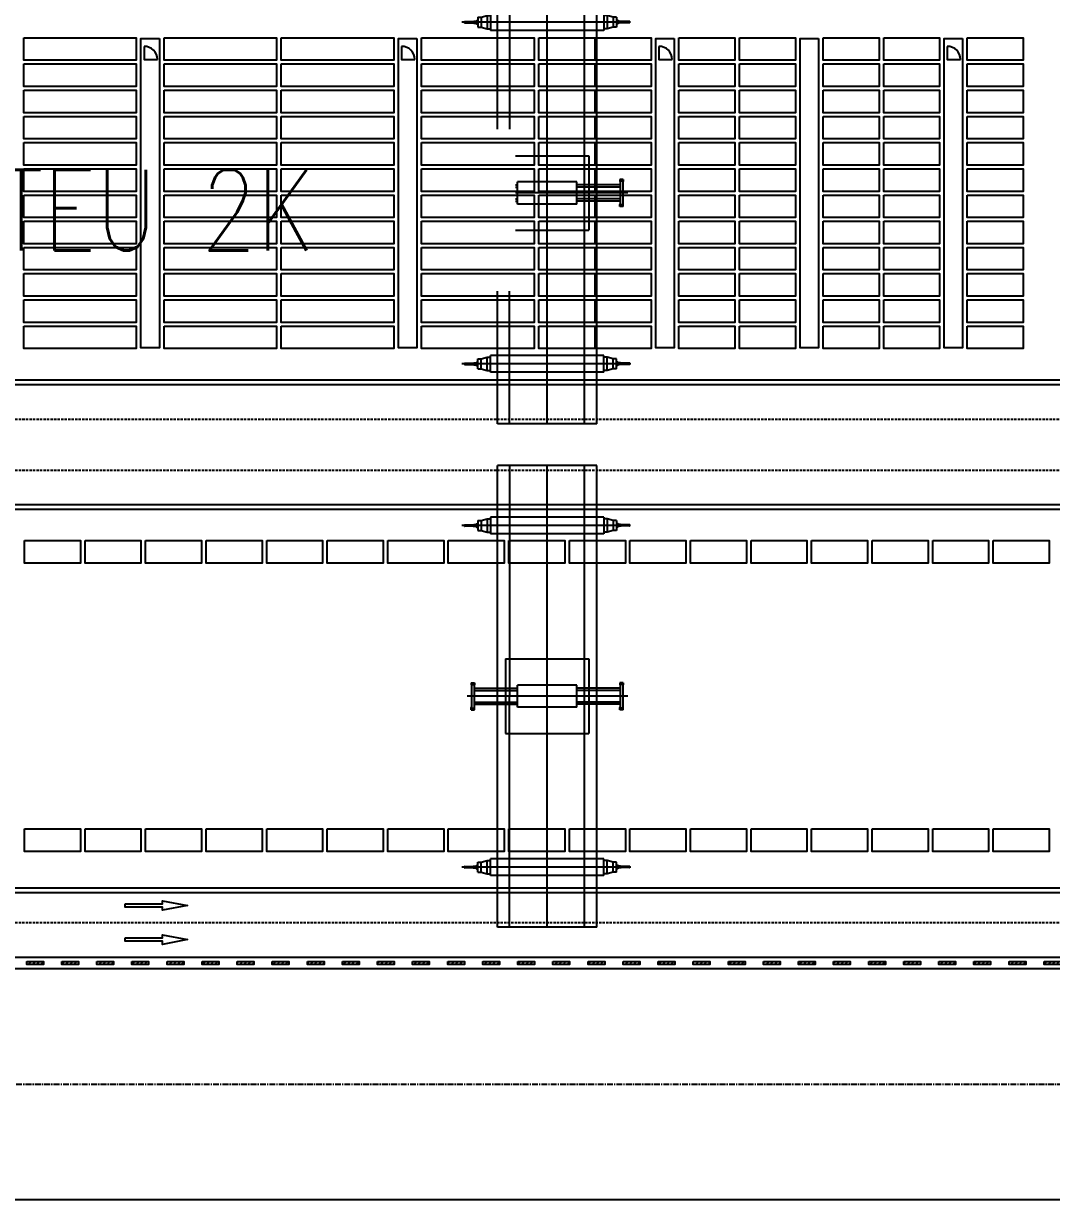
# Model space of a CAD drawing. Header units: millimetres. Extents: x -582 to 479, y -622 to 401.
# Drawn here: x -357 to -245.6, y -362.9 to -235.6 of the extents above; entities that cross this region are included whole.
import ezdxf

# ---------------------------------------------------------------- set-up
doc = ezdxf.new("R2010")
doc.units = ezdxf.units.MM
doc.linetypes.add('CENTER', pattern=[50.8, 31.75, -6.35, 6.35, -6.35])
doc.linetypes.add('DASHED', pattern=[19.05, 12.7, -6.35])
for name, color, linetype in [('0000-佛渡施工图-总平面-文字标注', 7, 'Continuous'), ('0001-佛渡-工艺-方案一-围网', 40, 'Continuous'), ('0001-佛渡-工艺-方案一-围网(内集卡一侧新增）', 40, 'Continuous'), ('0001-佛渡-工艺-方案一-设备', 40, 'Continuous'), ('0001-佛渡-平面-方案一-隔离墩', 7, 'Continuous'), ('0001-佛渡-平面-方案一道路中心线', 11, 'Continuous'), ('0001-佛渡-平面-方案一道路边界', 7, 'Continuous'), ('ECT', 1, 'Continuous'), ('SLOT', 115, 'Continuous')]:
    doc.layers.add(name, color=color, linetype=linetype)
doc.styles.add('R+HZ', font='romans1.shx', dxfattribs={"width": 0.8, "bigfont": 'hztxt.shx'})
doc.linetypes.add('FENCELINE2', pattern='A,0.25,-0.1,[132,ltypeshp.shx,S=0.1,R=0,X=-0.1,Y=0],-0.1,1', length=1.45)

# ---------------------------------------------------------------- blocks, each defined once
blk = doc.blocks.new('YC')
at = {"color": 40, "extrusion": (0.019869, 3.07925e-06, 0.999803)}
for p, q in [((2952.72, -614.5, 0.27), (2952.72, -564.5, 0.27)), ((2963.46, -564.5, 0.06), (2952.72, -564.5, 0.27)), ((2954.03, -614.5, 0.25), (2954.03, -564.5, 0.25)), ((2958.09, -614.5, 0.17), (2958.09, -564.5, 0.17)), ((2962.15, -614.5, 0.09), (2962.14, -564.5, 0.09)), ((2963.46, -614.5, 0.06), (2963.46, -564.5, 0.06)), ((2950.57, -570.46, 0.32), (2950.93, -570.46, 0.31)), ((2950.57, -570.46, 0.32), (2950.57, -571.54, 0.32)), ((2950.93, -570.46, 0.31), (2951.58, -570.28, 0.3)), ((2950.93, -570.46, 0.31), (2950.93, -571.54, 0.31)), ((2951.58, -570.28, 0.3), (2951.94, -570.28, 0.29)), ((2951.58, -570.28, 0.3), (2951.58, -571.72, 0.3)), ((2964.23, -570.1, 0.04), (2951.94, -570.11, 0.29)), ((2951.94, -570.11, 0.29), (2951.94, -571.9, 0.29)), ((2964.23, -570.1, 0.04), (2964.23, -571.9, 0.04)), ((2964.59, -570.28, 0.04), (2964.23, -570.28, 0.04)), ((2965.25, -570.46, 0.02), (2964.59, -570.28, 0.04)), ((2964.59, -570.28, 0.04), (2964.59, -571.72, 0.04)), ((2965.6, -570.46, 0.02), (2965.25, -570.46, 0.02)), ((2965.25, -570.46, 0.02), (2965.25, -571.54, 0.02)), ((2965.6, -570.46, 0.02), (2965.6, -571.54, 0.02)), ((2967.11, -571, -0.01), (2948.84, -571, 0.35)), ((2949.08, -571, 0.35), (2949.15, -571, 0.34)), ((2949.14, -571.08, 0.34), (2949.14, -570.92, 0.34)), ((2949.14, -570.92, 0.34), (2949.18, -570.92, 0.34)), ((2949.14, -570.92, 0.34), (2949.14, -570.92, 0.34)), ((2949.14, -571.08, 0.34), (2949.14, -570.92, 0.34)), ((2949.14, -571.08, 0.34), (2949.18, -571.08, 0.34)), ((2949.14, -571.08, 0.34), (2949.14, -571.08, 0.34)), ((2949.18, -571.08, 0.34), (2949.18, -570.92, 0.34)), ((2949.18, -570.94, 0.34), (2950.16, -570.94, 0.32)), ((2949.18, -571.06, 0.34), (2950.16, -571.06, 0.32)), ((2950.07, -570.92, 0.33), (2950.08, -570.92, 0.33)), ((2950.07, -571.08, 0.33), (2950.07, -570.92, 0.33)), ((2950.07, -571.08, 0.33), (2950.08, -571.08, 0.33)), ((2950.08, -570.92, 0.33), (2950.12, -570.92, 0.32)), ((2950.08, -571.08, 0.33), (2950.08, -570.92, 0.33)), ((2950.08, -571.08, 0.33), (2950.12, -571.08, 0.32)), ((2950.12, -571.08, 0.32), (2950.12, -570.92, 0.32)), ((2950.16, -571.1, 0.32), (2950.16, -570.91, 0.32)), ((2950.29, -570.9, 0.32), (2950.41, -570.88, 0.32)), ((2950.29, -571.1, 0.32), (2950.29, -570.9, 0.32)), ((2950.29, -571.1, 0.32), (2950.41, -571.12, 0.32)), ((2950.37, -570.88, 0.32), (2950.46, -570.88, 0.32)), ((2950.37, -571.13, 0.32), (2950.46, -571.13, 0.32)), ((2950.38, -571.13, 0.32), (2950.47, -571.13, 0.32)), ((2950.4, -570.85, 0.32), (2950.39, -570.85, 0.32)), ((2950.39, -570.86, 0.32), (2950.39, -570.89, 0.32)), ((2950.4, -570.86, 0.32), (2950.39, -570.86, 0.32)), ((2950.4, -570.89, 0.32), (2950.39, -570.89, 0.32)), ((2950.4, -570.9, 0.32), (2950.39, -570.9, 0.32)), ((2950.4, -571.1, 0.32), (2950.39, -571.1, 0.32)), ((2950.4, -571.11, 0.32), (2950.39, -571.11, 0.32)), ((2950.39, -571.14, 0.32), (2950.39, -571.11, 0.32)), ((2950.4, -571.14, 0.32), (2950.39, -571.14, 0.32)), ((2950.4, -571.15, 0.32), (2950.39, -571.15, 0.32)), ((2950.4, -570.85, 0.32), (2950.4, -570.9, 0.32)), ((2950.41, -570.86, 0.32), (2950.4, -570.86, 0.32)), ((2950.41, -570.9, 0.32), (2950.4, -570.9, 0.32)), ((2950.4, -571.15, 0.32), (2950.4, -571.1, 0.32)), ((2950.41, -571.11, 0.32), (2950.4, -571.11, 0.32)), ((2950.41, -571.15, 0.32), (2950.4, -571.15, 0.32)), ((2950.41, -570.84, 0.32), (2950.41, -571, 0.32)), ((2950.41, -570.84, 0.32), (2950.43, -570.84, 0.32)), ((2950.41, -570.86, 0.32), (2950.41, -570.9, 0.32)), ((2950.41, -571.16, 0.32), (2950.41, -571, 0.32)), ((2950.41, -571.15, 0.32), (2950.41, -571.11, 0.32)), ((2950.41, -571.16, 0.32), (2950.43, -571.16, 0.32)), ((2950.43, -570.82, 0.32), (2950.47, -570.82, 0.32)), ((2950.43, -571.19, 0.32), (2950.43, -570.82, 0.32)), ((2950.43, -570.84, 0.32), (2950.43, -571, 0.32)), ((2950.43, -571.16, 0.32), (2950.43, -571, 0.32)), ((2950.43, -571.19, 0.32), (2950.47, -571.19, 0.32)), ((2950.47, -571.19, 0.32), (2950.47, -570.82, 0.32)), ((2950.57, -571.54, 0.32), (2950.93, -571.54, 0.31)), ((2950.93, -571.54, 0.31), (2951.58, -571.72, 0.3)), ((2951.58, -571.72, 0.3), (2951.94, -571.72, 0.29)), ((2964.59, -571.72, 0.04), (2964.23, -571.72, 0.04)), ((2965.25, -571.54, 0.02), (2964.59, -571.72, 0.04)), ((2965.6, -571.54, 0.02), (2965.25, -571.54, 0.02)), ((2965.74, -570.82, 0.01), (2965.71, -570.82, 0.01)), ((2965.71, -571.19, 0.01), (2965.71, -570.82, 0.01)), ((2965.79, -571.13, 0.01), (2965.71, -571.13, 0.01)), ((2965.74, -571.19, 0.01), (2965.71, -571.19, 0.01)), ((2965.8, -570.87, 0.01), (2965.72, -570.87, 0.01)), ((2965.8, -571.13, 0.01), (2965.72, -571.13, 0.01)), ((2965.74, -571.19, 0.01), (2965.74, -570.82, 0.01)), ((2965.74, -570.84, 0.01), (2965.74, -571, 0.01)), ((2965.77, -570.84, 0.01), (2965.74, -570.84, 0.01)), ((2965.74, -571.16, 0.01), (2965.74, -571, 0.01)), ((2965.77, -571.16, 0.01), (2965.74, -571.16, 0.01)), ((2965.77, -570.84, 0.01), (2965.77, -571, 0.01)), ((2965.77, -570.85, 0.01), (2965.77, -570.85, 0.01)), ((2965.77, -570.85, 0.01), (2965.77, -570.9, 0.01)), ((2965.77, -570.85, 0.01), (2965.79, -570.85, 0.01)), ((2965.77, -570.85, 0.01), (2965.77, -570.89, 0.01)), ((2965.77, -570.86, 0.01), (2965.79, -570.86, 0.01)), ((2965.88, -570.9, 0.01), (2965.77, -570.88, 0.01)), ((2965.77, -570.89, 0.01), (2965.77, -570.89, 0.01)), ((2965.77, -570.89, 0.01), (2965.79, -570.89, 0.01)), ((2965.77, -570.9, 0.01), (2965.79, -570.9, 0.01)), ((2965.77, -571.16, 0.01), (2965.77, -571, 0.01)), ((2965.77, -571.1, 0.01), (2965.79, -571.1, 0.01)), ((2965.77, -571.15, 0.01), (2965.77, -571.1, 0.01)), ((2965.88, -571.1, 0.01), (2965.77, -571.12, 0.01)), ((2965.77, -571.15, 0.01), (2965.77, -571.11, 0.01)), ((2965.77, -571.11, 0.01), (2965.79, -571.11, 0.01)), ((2965.77, -571.11, 0.01), (2965.77, -571.11, 0.01)), ((2965.77, -571.14, 0.01), (2965.79, -571.14, 0.01)), ((2965.77, -571.15, 0.01), (2965.79, -571.15, 0.01)), ((2965.77, -571.15, 0.01), (2965.77, -571.15, 0.01)), ((2965.79, -570.86, 0.01), (2965.79, -570.89, 0.01)), ((2965.79, -571.14, 0.01), (2965.79, -571.11, 0.01)), ((2965.88, -571.1, 0.01), (2965.88, -570.9, 0.01)), ((2966.02, -571.09, 0.01), (2966.02, -570.91, 0.01)), ((2967, -570.94, -0.01), (2966.02, -570.94, 0.01)), ((2967, -571.06, -0.01), (2966.02, -571.06, 0.01)), ((2966.06, -571.08, 0.01), (2966.06, -570.92, 0.01)), ((2966.1, -570.92, 0.01), (2966.06, -570.92, 0.01)), ((2966.1, -571.08, 0.01), (2966.06, -571.08, 0.01)), ((2966.1, -570.92, 0.01), (2966.1, -570.92, 0.01)), ((2966.1, -571.08, 0.01), (2966.1, -570.92, 0.01)), ((2966.1, -571.08, 0.01), (2966.1, -570.92, 0.01)), ((2966.1, -571.08, 0.01), (2966.1, -571.08, 0.01)), ((2967, -571.08, -0.01), (2967, -570.92, -0.01)), ((2967.03, -570.92, -0.01), (2967, -570.92, -0.01)), ((2967.03, -571.08, -0.01), (2967, -571.08, -0.01)), ((2967.04, -570.92, -0.01), (2967.03, -570.92, -0.01)), ((2967.03, -571.08, -0.01), (2967.03, -570.92, -0.01)), ((2967.04, -571.08, -0.01), (2967.03, -571.08, -0.01)), ((2967.04, -571.08, -0.01), (2967.04, -570.92, -0.01)), ((2964.23, -571.9, 0.04), (2951.94, -571.9, 0.29)), ((2953.57, -585.46, 0.26), (2953.57, -593.54, 0.26)), ((2953.57, -585.46, 0.26), (2962.6, -585.46, 0.08)), ((2962.6, -585.46, 0.08), (2962.6, -593.54, 0.08)), ((2949.86, -588.05, 0.33), (2950.22, -588.05, 0.32)), ((2949.86, -588.05, 0.33), (2949.86, -588.22, 0.33)), ((2949.86, -588.22, 0.33), (2949.91, -588.3, 0.33)), ((2949.91, -588.05, 0.33), (2949.91, -590.96, 0.33)), ((2949.91, -588.22, 0.33), (2950.17, -588.22, 0.32)), ((2950.17, -588.05, 0.32), (2950.17, -590.96, 0.32)), ((2950.22, -588.22, 0.32), (2950.17, -588.3, 0.32)), ((2950.22, -588.05, 0.32), (2950.22, -588.22, 0.32)), ((2954.87, -590.7, 0.23), (2954.87, -588.3, 0.23)), ((2961.31, -588.3, 0.1), (2954.87, -588.3, 0.23)), ((2961.31, -590.7, 0.1), (2961.31, -588.3, 0.1)), ((2966.32, -588.04, 0), (2965.96, -588.04, 0.01)), ((2965.96, -588.04, 0.01), (2965.96, -588.22, 0.01)), ((2965.96, -588.22, 0.01), (2966.01, -588.3, 0.01)), ((2966.01, -588.04, 0.01), (2966.01, -590.96, 0.01)), ((2966.27, -588.22, 0), (2966.01, -588.22, 0.01)), ((2966.27, -588.04, 0), (2966.27, -590.96, 0)), ((2966.32, -588.22, 0), (2966.27, -588.3, 0)), ((2966.32, -588.04, 0), (2966.32, -588.22, 0)), ((2966.83, -589.5, -0.01), (2949.42, -589.5, 0.34)), ((2950.17, -588.63, 0.32), (2954.87, -588.63, 0.23)), ((2950.17, -588.87, 0.32), (2954.87, -588.87, 0.23)), ((2963.04, -589.5, 0.07), (2953.14, -589.5, 0.26)), ((2966.01, -588.63, 0.01), (2961.31, -588.63, 0.1)), ((2966.01, -588.87, 0.01), (2961.31, -588.87, 0.1)), ((2949.86, -590.78, 0.33), (2949.91, -590.7, 0.33)), ((2949.86, -590.96, 0.33), (2949.86, -590.78, 0.33)), ((2949.91, -590.78, 0.33), (2950.17, -590.78, 0.32)), ((2950.17, -590.14, 0.32), (2954.87, -590.13, 0.23)), ((2950.17, -590.37, 0.32), (2954.87, -590.37, 0.23)), ((2950.22, -590.78, 0.32), (2950.17, -590.7, 0.32)), ((2950.22, -590.96, 0.32), (2950.22, -590.78, 0.32)), ((2961.31, -590.7, 0.1), (2954.87, -590.7, 0.23)), ((2966.01, -590.13, 0.01), (2961.31, -590.13, 0.1)), ((2966.01, -590.37, 0.01), (2961.31, -590.37, 0.1)), ((2965.96, -590.78, 0.01), (2966.01, -590.7, 0.01)), ((2965.96, -590.96, 0.01), (2965.96, -590.78, 0.01)), ((2966.27, -590.78, 0), (2966.01, -590.78, 0.01)), ((2966.32, -590.78, 0), (2966.27, -590.7, 0)), ((2966.32, -590.96, 0), (2966.32, -590.78, 0)), ((2949.86, -590.96, 0.33), (2950.22, -590.96, 0.32)), ((2966.32, -590.96, 0), (2965.96, -590.96, 0.01)), ((2953.57, -593.54, 0.26), (2962.6, -593.54, 0.08)), ((2950.57, -607.46, 0.32), (2950.93, -607.46, 0.31)), ((2950.57, -608.54, 0.32), (2950.57, -607.46, 0.32)), ((2950.93, -607.46, 0.31), (2951.59, -607.28, 0.3)), ((2950.93, -608.54, 0.31), (2950.93, -607.46, 0.31)), ((2951.59, -607.28, 0.3), (2951.94, -607.28, 0.29)), ((2951.59, -608.72, 0.3), (2951.59, -607.28, 0.3)), ((2964.24, -607.1, 0.04), (2951.94, -607.11, 0.29)), ((2951.94, -608.9, 0.29), (2951.94, -607.11, 0.29)), ((2964.24, -608.9, 0.04), (2964.24, -607.1, 0.04)), ((2964.59, -607.28, 0.04), (2964.24, -607.28, 0.04)), ((2965.25, -607.46, 0.02), (2964.59, -607.28, 0.04)), ((2964.59, -608.72, 0.04), (2964.59, -607.28, 0.04)), ((2965.61, -607.46, 0.02), (2965.25, -607.46, 0.02)), ((2965.25, -608.54, 0.02), (2965.25, -607.46, 0.02)), ((2965.61, -608.54, 0.02), (2965.61, -607.46, 0.02)), ((2967.11, -608, -0.01), (2948.84, -608, 0.35)), ((2949.09, -608, 0.35), (2949.16, -608, 0.34)), ((2949.14, -607.92, 0.34), (2949.14, -608.08, 0.34)), ((2949.14, -607.92, 0.34), (2949.15, -607.92, 0.34)), ((2949.14, -608.08, 0.34), (2949.15, -608.08, 0.34)), ((2949.15, -607.92, 0.34), (2949.18, -607.92, 0.34)), ((2949.15, -607.92, 0.34), (2949.15, -608.08, 0.34)), ((2949.15, -608.08, 0.34), (2949.18, -608.08, 0.34)), ((2949.18, -607.92, 0.34), (2949.18, -608.08, 0.34)), ((2949.18, -607.94, 0.34), (2950.16, -607.94, 0.32)), ((2949.18, -608.06, 0.34), (2950.16, -608.06, 0.32)), ((2950.08, -607.92, 0.33), (2950.12, -607.92, 0.32)), ((2950.08, -607.92, 0.33), (2950.08, -607.92, 0.33)), ((2950.08, -607.92, 0.33), (2950.08, -608.08, 0.33)), ((2950.08, -607.92, 0.33), (2950.08, -608.08, 0.33)), ((2950.08, -608.08, 0.33), (2950.12, -608.08, 0.32)), ((2950.08, -608.08, 0.33), (2950.08, -608.08, 0.33)), ((2950.12, -607.92, 0.32), (2950.12, -608.08, 0.32)), ((2950.16, -607.91, 0.32), (2950.16, -608.1, 0.32)), ((2950.3, -607.9, 0.32), (2950.41, -607.88, 0.32)), ((2950.3, -607.9, 0.32), (2950.3, -608.1, 0.32)), ((2950.3, -608.1, 0.32), (2950.41, -608.12, 0.32)), ((2950.38, -607.88, 0.32), (2950.46, -607.88, 0.32)), ((2950.38, -608.13, 0.32), (2950.46, -608.13, 0.32)), ((2950.41, -607.85, 0.32), (2950.39, -607.85, 0.32)), ((2950.41, -607.86, 0.32), (2950.39, -607.86, 0.32)), ((2950.39, -607.86, 0.32), (2950.39, -607.89, 0.32)), ((2950.39, -607.88, 0.32), (2950.47, -607.88, 0.32)), ((2950.41, -607.89, 0.32), (2950.39, -607.89, 0.32)), ((2950.41, -607.9, 0.32), (2950.39, -607.9, 0.32)), ((2950.41, -608.1, 0.32), (2950.39, -608.1, 0.32)), ((2950.39, -608.14, 0.32), (2950.39, -608.11, 0.32)), ((2950.41, -608.11, 0.32), (2950.39, -608.11, 0.32)), ((2950.41, -608.14, 0.32), (2950.39, -608.14, 0.32)), ((2950.41, -608.15, 0.32), (2950.39, -608.15, 0.32)), ((2950.41, -607.84, 0.32), (2950.43, -607.84, 0.32)), ((2950.41, -607.84, 0.32), (2950.41, -608, 0.32)), ((2950.41, -607.85, 0.32), (2950.41, -607.9, 0.32)), ((2950.41, -607.86, 0.32), (2950.41, -607.9, 0.32)), ((2950.41, -607.86, 0.32), (2950.41, -607.86, 0.32)), ((2950.41, -607.9, 0.32), (2950.41, -607.9, 0.32)), ((2950.41, -608.16, 0.32), (2950.41, -608, 0.32)), ((2950.41, -608.15, 0.32), (2950.41, -608.1, 0.32)), ((2950.41, -608.11, 0.32), (2950.41, -608.11, 0.32)), ((2950.41, -608.15, 0.32), (2950.41, -608.11, 0.32)), ((2950.41, -608.15, 0.32), (2950.41, -608.15, 0.32)), ((2950.41, -608.16, 0.32), (2950.43, -608.16, 0.32)), ((2950.43, -607.82, 0.32), (2950.47, -607.82, 0.32)), ((2950.43, -607.82, 0.32), (2950.43, -608.19, 0.32)), ((2950.43, -607.84, 0.32), (2950.43, -608, 0.32)), ((2950.43, -608.16, 0.32), (2950.43, -608, 0.32)), ((2950.43, -608.19, 0.32), (2950.47, -608.19, 0.32)), ((2950.47, -607.82, 0.32), (2950.47, -608.19, 0.32)), ((2950.57, -608.54, 0.32), (2950.93, -608.54, 0.31)), ((2950.93, -608.54, 0.31), (2951.59, -608.72, 0.3)), ((2951.59, -608.72, 0.3), (2951.94, -608.72, 0.29)), ((2964.59, -608.72, 0.04), (2964.24, -608.72, 0.04)), ((2965.25, -608.54, 0.02), (2964.59, -608.72, 0.04)), ((2965.61, -608.54, 0.02), (2965.25, -608.54, 0.02)), ((2965.75, -607.82, 0.01), (2965.71, -607.82, 0.01)), ((2965.71, -607.82, 0.01), (2965.71, -608.19, 0.01)), ((2965.79, -607.87, 0.01), (2965.71, -607.87, 0.01)), ((2965.75, -608.19, 0.01), (2965.71, -608.19, 0.01)), ((2965.8, -607.87, 0.01), (2965.72, -607.87, 0.01)), ((2965.8, -608.13, 0.01), (2965.72, -608.13, 0.01)), ((2965.75, -607.82, 0.01), (2965.75, -608.19, 0.01)), ((2965.77, -607.84, 0.01), (2965.75, -607.84, 0.01)), ((2965.75, -607.84, 0.01), (2965.75, -608, 0.01)), ((2965.75, -608.16, 0.01), (2965.75, -608, 0.01)), ((2965.77, -608.16, 0.01), (2965.75, -608.16, 0.01)), ((2965.77, -607.84, 0.01), (2965.77, -608, 0.01)), ((2965.77, -607.85, 0.01), (2965.77, -607.89, 0.01)), ((2965.77, -607.85, 0.01), (2965.79, -607.85, 0.01)), ((2965.77, -607.85, 0.01), (2965.77, -607.9, 0.01)), ((2965.77, -607.85, 0.01), (2965.77, -607.85, 0.01)), ((2965.77, -607.86, 0.01), (2965.79, -607.86, 0.01)), ((2965.88, -607.9, 0.01), (2965.77, -607.88, 0.01)), ((2965.77, -607.89, 0.01), (2965.79, -607.89, 0.01)), ((2965.77, -607.89, 0.01), (2965.77, -607.89, 0.01)), ((2965.77, -607.9, 0.01), (2965.79, -607.9, 0.01)), ((2965.77, -608.16, 0.01), (2965.77, -608, 0.01)), ((2965.77, -608.15, 0.01), (2965.77, -608.1, 0.01)), ((2965.77, -608.1, 0.01), (2965.79, -608.1, 0.01)), ((2965.88, -608.1, 0.01), (2965.77, -608.12, 0.01)), ((2965.77, -608.11, 0.01), (2965.77, -608.11, 0.01)), ((2965.77, -608.11, 0.01), (2965.79, -608.11, 0.01)), ((2965.77, -608.15, 0.01), (2965.77, -608.11, 0.01)), ((2965.77, -608.14, 0.01), (2965.79, -608.14, 0.01)), ((2965.77, -608.15, 0.01), (2965.77, -608.15, 0.01)), ((2965.77, -608.15, 0.01), (2965.79, -608.15, 0.01)), ((2965.79, -607.86, 0.01), (2965.79, -607.89, 0.01)), ((2965.79, -608.14, 0.01), (2965.79, -608.11, 0.01)), ((2965.88, -607.9, 0.01), (2965.88, -608.1, 0.01)), ((2966.02, -607.91, 0.01), (2966.02, -608.09, 0.01)), ((2967, -607.94, -0.01), (2966.02, -607.94, 0.01)), ((2967, -608.06, -0.01), (2966.02, -608.06, 0.01)), ((2966.06, -607.92, 0.01), (2966.06, -608.08, 0.01)), ((2966.1, -607.92, 0.01), (2966.06, -607.92, 0.01)), ((2966.1, -608.08, 0.01), (2966.06, -608.08, 0.01)), ((2966.1, -607.92, 0.01), (2966.1, -607.92, 0.01)), ((2966.1, -607.92, 0.01), (2966.1, -608.08, 0.01)), ((2966.1, -607.92, 0.01), (2966.1, -608.08, 0.01)), ((2966.1, -608.08, 0.01), (2966.1, -608.08, 0.01)), ((2967, -607.92, -0.01), (2967, -608.08, -0.01)), ((2967.03, -607.92, -0.01), (2967, -607.92, -0.01)), ((2967.03, -608.08, -0.01), (2967, -608.08, -0.01)), ((2967.04, -607.92, -0.01), (2967.03, -607.92, -0.01)), ((2967.03, -607.92, -0.01), (2967.03, -608.08, -0.01)), ((2967.04, -608.08, -0.01), (2967.03, -608.08, -0.01)), ((2967.04, -607.92, -0.01), (2967.04, -608.08, -0.01)), ((2964.24, -608.9, 0.04), (2951.94, -608.9, 0.29)), ((2963.46, -614.5, 0.06), (2952.72, -614.5, 0.27))]:
    blk.add_line(p, q, dxfattribs=at)
at = {"color": 40, "linetype": 'ByBlock', "extrusion": (0.019869, 3.07925e-06, 0.999803)}
for p, q in [((2950.16, -570.91, 0.32), (2950.29, -570.91, 0.32)), ((2950.16, -571.1, 0.32), (2950.29, -571.1, 0.32)), ((2966.02, -570.91, 0.01), (2965.88, -570.91, 0.01)), ((2966.02, -571.09, 0.01), (2965.88, -571.09, 0.01)), ((2950.16, -607.91, 0.32), (2950.3, -607.91, 0.32)), ((2950.16, -608.1, 0.32), (2950.3, -608.1, 0.32)), ((2966.02, -607.91, 0.01), (2965.88, -607.91, 0.01)), ((2966.02, -608.09, 0.01), (2965.88, -608.09, 0.01))]:
    blk.add_line(p, q, dxfattribs=at)
at = {"color": 40, "linetype": 'Continuous', "extrusion": (0.019869, 3.07925e-06, 0.999803)}
for p, q in [((2950.47, -570.82, 0.32), (2950.58, -570.82, 0.32)), ((2950.47, -570.84, 0.32), (2950.58, -570.84, 0.32)), ((2950.47, -571.16, 0.32), (2950.58, -571.16, 0.32)), ((2950.47, -571.18, 0.32), (2950.58, -571.18, 0.32)), ((2965.71, -570.82, 0.01), (2965.6, -570.82, 0.02)), ((2965.71, -570.84, 0.01), (2965.6, -570.84, 0.02)), ((2965.71, -571.16, 0.01), (2965.6, -571.16, 0.02)), ((2965.71, -571.18, 0.01), (2965.6, -571.18, 0.02)), ((2950.47, -607.82, 0.32), (2950.58, -607.82, 0.32)), ((2950.47, -607.84, 0.32), (2950.58, -607.84, 0.32)), ((2950.47, -608.16, 0.32), (2950.58, -608.16, 0.32)), ((2950.47, -608.18, 0.32), (2950.58, -608.18, 0.32)), ((2965.71, -607.82, 0.01), (2965.6, -607.82, 0.02)), ((2965.71, -607.84, 0.01), (2965.6, -607.84, 0.02)), ((2965.71, -608.16, 0.01), (2965.6, -608.16, 0.02)), ((2965.71, -608.18, 0.01), (2965.6, -608.18, 0.02))]:
    blk.add_line(p, q, dxfattribs=at)
at = {"color": 40, "extrusion": (-0.019869, -3.07925e-06, -0.999803)}
for centre, major_axis, start_param, end_param in [((2950.4, -570.86, 0.32), (-0.00843, -0.00844, 0.00017), 0.2618, 1.308997), ((2950.43, -570.88, 0.32), (-0.032, 0.032, 0.0006), -1.051761, -0.519035), ((2950.4, -570.89, 0.32), (-0.00843, 0.00843, 0.00017), -1.308997, -0.261799), ((2950.4, -571.11, 0.32), (-0.00843, 0.00843, 0.00017), -1.308997, -0.261799), ((2950.43, -571.13, 0.32), (-0.032, 0.032, 0.0006), -1.051761, -0.519035), ((2950.4, -571.14, 0.32), (-0.00843, 0.00843, 0.00017), -1.308997, -0.261799), ((2965.78, -570.86, 0.01), (-0.00843, 0.00843, 0.00017), 1.832596, 2.879794), ((2965.74, -570.87, 0.01), (-0.032, -0.032, 0.0006), 3.660628, 4.193354), ((2965.78, -570.89, 0.01), (-0.00843, 0.00843, 0.00017), 1.832596, 2.879793), ((2965.78, -571.11, 0.01), (-0.00843, -0.00844, 0.00017), 3.403392, 4.45059), ((2965.74, -571.13, 0.01), (-0.032, -0.032, 0.0006), 3.660628, 4.193354), ((2965.78, -571.14, 0.01), (-0.00843, 0.00843, 0.00017), 1.832596, 2.879794), ((2950.4, -607.86, 0.32), (-0.00843, 0.00843, 0.00017), -1.308997, -0.261799), ((2950.44, -607.88, 0.32), (-0.032, 0.032, 0.0006), -1.051761, -0.519035), ((2950.4, -607.89, 0.32), (-0.00843, 0.00843, 0.00017), -1.308997, -0.261799), ((2950.4, -608.11, 0.32), (-0.00843, 0.00843, 0.00017), -1.308997, -0.261799), ((2950.44, -608.13, 0.32), (-0.032, 0.032, 0.0006), -1.051761, -0.519035), ((2950.4, -608.14, 0.32), (-0.00843, 0.00843, 0.00017), -1.308997, -0.261799), ((2965.78, -607.86, 0.01), (-0.00843, 0.00843, 0.00017), 1.832596, 2.879793), ((2965.75, -607.87, 0.01), (-0.032, -0.032, 0.0006), 3.660628, 4.193354), ((2965.78, -607.89, 0.01), (-0.00843, -0.00844, 0.00017), 3.403392, 4.45059), ((2965.78, -608.11, 0.01), (-0.00843, 0.00843, 0.00017), 1.832596, 2.879793), ((2965.75, -608.13, 0.01), (-0.032, -0.032, 0.0006), 3.660628, 4.193354), ((2965.78, -608.14, 0.01), (-0.00843, 0.00843, 0.00017), 1.832596, 2.879793)]:
    blk.add_ellipse(centre, major_axis=major_axis, ratio=1, start_param=start_param, end_param=end_param, dxfattribs=at)
blk = doc.blocks.new('隔离墩')
at = {"layer": '0001-佛渡-平面-方案一-隔离墩'}
h = blk.add_hatch(dxfattribs=at)
h.set_pattern_fill('ANSI31', color=8, scale=0.1, angle=322.5241)
h.set_pattern_definition([(45, (501937.44548, 3292381.98444), (-0.224506403027, 0.224506403027), [])])
h.paths.add_polyline_path([(314.51, 21.42), (316.31, 21.42), (316.31, 21.1), (314.51, 21.1)])
at = {"layer": '0001-佛渡-平面-方案一-隔离墩', "color": 8}
blk.add_lwpolyline([(314.51, 21.42), (316.31, 21.42), (316.31, 21.1), (314.51, 21.1), (314.51, 21.42)], dxfattribs=at)

msp = doc.modelspace()

# ---------------------------------------------------------------- linework, layer by layer
at = {"layer": '0001-佛渡-工艺-方案一-围网', "linetype": 'FENCELINE2', "ltscale": 0.25}
msp.add_lwpolyline([(-418.33, -329.2), (-218.43, -329.2)], dxfattribs=at)
at = {"layer": '0001-佛渡-工艺-方案一-围网(内集卡一侧新增）', "color": 6, "linetype": 'FENCELINE2', "ltscale": 0.25}
msp.add_line((-501, -288.2), (-212.02, -288.2), dxfattribs=at)
at = {"layer": '0001-佛渡-工艺-方案一-围网(内集卡一侧新增）', "linetype": 'FENCELINE2', "ltscale": 0.25}
msp.add_lwpolyline([(-481.12, -274.2), (-211.93, -274.2)], dxfattribs=at)
at = {"layer": '0001-佛渡-平面-方案一道路中心线', "color": 11, "linetype": 'DASHED', "ltscale": 0.02}
for p, q in [((-468.37, -278.45), (-211.43, -278.45)), ((-468.37, -283.95), (-211.43, -283.95)), ((-483.24, -332.95), (-216.98, -332.95))]:
    msp.add_line(p, q, dxfattribs=at)
at = {"layer": '0001-佛渡-平面-方案一道路边界'}
for p, q in [((-479.89, -274.7), (-211.43, -274.7)), ((-496.19, -287.7), (-211.43, -287.7)), ((-485.92, -329.7), (-214.3, -329.7))]:
    msp.add_line(p, q, dxfattribs=at)
at = {"layer": '0001-佛渡-平面-方案一道路边界', "color": 7}
for p, q in [((-470.79, -337.95), (-229.43, -337.95)), ((-485.98, -362.95), (-241.43, -362.95))]:
    msp.add_line(p, q, dxfattribs=at)
at = {"layer": '0001-佛渡-平面-方案一道路边界', "color": 11, "linetype": 'CENTER', "ltscale": 0.02}
msp.add_line((-484.79, -350.45), (266.57, -350.45), dxfattribs=at)
at = {"layer": '0001-佛渡-平面-方案一道路边界'}
msp.add_lwpolyline([(-477.38, -336.7), (-222.84, -336.7)], dxfattribs=at)
at = {"layer": 'ECT', "color": 1}
for points in [[(-345.99, -330.94), (-341.94, -330.94), (-341.94, -330.6), (-339.22, -331.12), (-341.95, -331.63), (-341.95, -331.29), (-345.99, -331.29), (-345.99, -330.94)], [(-345.99, -334.63), (-341.94, -334.63), (-341.94, -334.3), (-339.22, -334.81), (-341.95, -335.32), (-341.95, -334.98), (-345.99, -334.98), (-345.99, -334.63)]]:
    msp.add_lwpolyline(points, dxfattribs=at)
at = {"layer": 'SLOT', "color": 150}
for points in [[(-356.96, -237.14), (-344.77, -237.14), (-344.77, -239.58), (-356.96, -239.58)], [(-341.77, -237.14), (-329.57, -237.14), (-329.57, -239.58), (-341.77, -239.58)], [(-329.07, -237.14), (-316.88, -237.14), (-316.88, -239.58), (-329.07, -239.58)], [(-313.88, -237.14), (-301.69, -237.14), (-301.69, -239.58), (-313.88, -239.58)], [(-301.19, -237.14), (-289, -237.14), (-289, -239.58), (-301.19, -239.58)], [(-295.06, -237.14), (-289, -237.14), (-289, -239.58), (-295.06, -239.58)], [(-286.5, -237.23), (-286.5, -270.71), (-288.5, -270.71), (-288.5, -237.23)], [(-286, -237.14), (-279.94, -237.14), (-279.94, -239.58), (-286, -239.58)], [(-279.44, -237.14), (-273.38, -237.14), (-273.38, -239.58), (-279.44, -239.58)], [(-270.38, -237.14), (-264.32, -237.14), (-264.32, -239.58), (-270.38, -239.58)], [(-263.82, -237.14), (-257.77, -237.14), (-257.77, -239.58), (-263.82, -239.58)], [(-255.27, -237.23), (-255.27, -270.71), (-257.27, -270.71), (-257.27, -237.23)], [(-254.77, -237.14), (-248.71, -237.14), (-248.71, -239.58), (-254.77, -239.58)], [(-356.96, -239.98), (-344.77, -239.98), (-344.77, -242.42), (-356.96, -242.42)], [(-341.77, -239.98), (-329.57, -239.98), (-329.57, -242.42), (-341.77, -242.42)], [(-329.07, -239.98), (-316.88, -239.98), (-316.88, -242.42), (-329.07, -242.42)], [(-313.88, -239.98), (-301.69, -239.98), (-301.69, -242.42), (-313.88, -242.42)], [(-301.19, -239.98), (-289, -239.98), (-289, -242.42), (-301.19, -242.42)], [(-295.06, -239.98), (-289, -239.98), (-289, -242.42), (-295.06, -242.42)], [(-286, -239.98), (-279.94, -239.98), (-279.94, -242.42), (-286, -242.42)], [(-279.44, -239.98), (-273.38, -239.98), (-273.38, -242.42), (-279.44, -242.42)], [(-270.38, -239.98), (-264.32, -239.98), (-264.32, -242.42), (-270.38, -242.42)], [(-263.82, -239.98), (-257.77, -239.98), (-257.77, -242.42), (-263.82, -242.42)], [(-254.77, -239.98), (-248.71, -239.98), (-248.71, -242.42), (-254.77, -242.42)], [(-356.96, -242.82), (-344.77, -242.82), (-344.77, -245.26), (-356.96, -245.26)], [(-341.77, -242.82), (-329.57, -242.82), (-329.57, -245.26), (-341.77, -245.26)], [(-329.07, -242.82), (-316.88, -242.82), (-316.88, -245.26), (-329.07, -245.26)], [(-313.88, -242.82), (-301.69, -242.82), (-301.69, -245.26), (-313.88, -245.26)], [(-301.19, -242.82), (-289, -242.82), (-289, -245.26), (-301.19, -245.26)], [(-295.06, -242.82), (-289, -242.82), (-289, -245.26), (-295.06, -245.26)], [(-286, -242.82), (-279.94, -242.82), (-279.94, -245.26), (-286, -245.26)], [(-279.44, -242.82), (-273.38, -242.82), (-273.38, -245.26), (-279.44, -245.26)], [(-270.38, -242.82), (-264.32, -242.82), (-264.32, -245.26), (-270.38, -245.26)], [(-263.82, -242.82), (-257.77, -242.82), (-257.77, -245.26), (-263.82, -245.26)], [(-254.77, -242.82), (-248.71, -242.82), (-248.71, -245.26), (-254.77, -245.26)], [(-301.19, -245.66), (-289, -245.66), (-289, -248.09), (-301.19, -248.09)], [(-295.06, -245.66), (-289, -245.66), (-289, -248.09), (-295.06, -248.09)], [(-286, -245.66), (-279.94, -245.66), (-279.94, -248.09), (-286, -248.09)], [(-279.44, -245.66), (-273.38, -245.66), (-273.38, -248.09), (-279.44, -248.09)], [(-270.38, -245.66), (-264.32, -245.66), (-264.32, -248.09), (-270.38, -248.09)], [(-263.82, -245.66), (-257.77, -245.66), (-257.77, -248.09), (-263.82, -248.09)], [(-254.77, -245.66), (-248.71, -245.66), (-248.71, -248.09), (-254.77, -248.09)], [(-301.19, -248.49), (-289, -248.49), (-289, -250.93), (-301.19, -250.93)], [(-295.06, -248.49), (-289, -248.49), (-289, -250.93), (-295.06, -250.93)], [(-286, -248.49), (-279.94, -248.49), (-279.94, -250.93), (-286, -250.93)], [(-279.44, -248.49), (-273.38, -248.49), (-273.38, -250.93), (-279.44, -250.93)], [(-270.38, -248.49), (-264.32, -248.49), (-264.32, -250.93), (-270.38, -250.93)], [(-263.82, -248.49), (-257.77, -248.49), (-257.77, -250.93), (-263.82, -250.93)], [(-254.77, -248.49), (-248.71, -248.49), (-248.71, -250.93), (-254.77, -250.93)], [(-301.19, -251.33), (-289, -251.33), (-289, -253.77), (-301.19, -253.77)], [(-295.06, -251.33), (-289, -251.33), (-289, -253.77), (-295.06, -253.77)], [(-286, -251.33), (-279.94, -251.33), (-279.94, -253.77), (-286, -253.77)], [(-279.44, -251.33), (-273.38, -251.33), (-273.38, -253.77), (-279.44, -253.77)], [(-270.38, -251.33), (-264.32, -251.33), (-264.32, -253.77), (-270.38, -253.77)], [(-263.82, -251.33), (-257.77, -251.33), (-257.77, -253.77), (-263.82, -253.77)], [(-254.77, -251.33), (-248.71, -251.33), (-248.71, -253.77), (-254.77, -253.77)], [(-301.19, -254.17), (-289, -254.17), (-289, -256.61), (-301.19, -256.61)], [(-295.06, -254.17), (-289, -254.17), (-289, -256.61), (-295.06, -256.61)], [(-286, -254.17), (-279.94, -254.17), (-279.94, -256.61), (-286, -256.61)], [(-279.44, -254.17), (-273.38, -254.17), (-273.38, -256.61), (-279.44, -256.61)], [(-270.38, -254.17), (-264.32, -254.17), (-264.32, -256.61), (-270.38, -256.61)], [(-263.82, -254.17), (-257.77, -254.17), (-257.77, -256.61), (-263.82, -256.61)], [(-254.77, -254.17), (-248.71, -254.17), (-248.71, -256.61), (-254.77, -256.61)], [(-301.19, -257.01), (-289, -257.01), (-289, -259.45), (-301.19, -259.45)], [(-295.06, -257.01), (-289, -257.01), (-289, -259.45), (-295.06, -259.45)], [(-286, -257.01), (-279.94, -257.01), (-279.94, -259.45), (-286, -259.45)], [(-279.44, -257.01), (-273.38, -257.01), (-273.38, -259.45), (-279.44, -259.45)], [(-270.38, -257.01), (-264.32, -257.01), (-264.32, -259.45), (-270.38, -259.45)], [(-263.82, -257.01), (-257.77, -257.01), (-257.77, -259.45), (-263.82, -259.45)], [(-254.77, -257.01), (-248.71, -257.01), (-248.71, -259.45), (-254.77, -259.45)], [(-301.19, -259.85), (-289, -259.85), (-289, -262.28), (-301.19, -262.28)], [(-295.06, -259.85), (-289, -259.85), (-289, -262.28), (-295.06, -262.28)], [(-286, -259.85), (-279.94, -259.85), (-279.94, -262.28), (-286, -262.28)], [(-279.44, -259.85), (-273.38, -259.85), (-273.38, -262.28), (-279.44, -262.28)], [(-270.38, -259.85), (-264.32, -259.85), (-264.32, -262.28), (-270.38, -262.28)], [(-263.82, -259.85), (-257.77, -259.85), (-257.77, -262.28), (-263.82, -262.28)], [(-254.77, -259.85), (-248.71, -259.85), (-248.71, -262.28), (-254.77, -262.28)], [(-301.19, -262.68), (-289, -262.68), (-289, -265.12), (-301.19, -265.12)], [(-295.06, -262.68), (-289, -262.68), (-289, -265.12), (-295.06, -265.12)], [(-286, -262.68), (-279.94, -262.68), (-279.94, -265.12), (-286, -265.12)], [(-279.44, -262.68), (-273.38, -262.68), (-273.38, -265.12), (-279.44, -265.12)], [(-270.38, -262.68), (-264.32, -262.68), (-264.32, -265.12), (-270.38, -265.12)], [(-263.82, -262.68), (-257.77, -262.68), (-257.77, -265.12), (-263.82, -265.12)], [(-254.77, -262.68), (-248.71, -262.68), (-248.71, -265.12), (-254.77, -265.12)], [(-356.96, -265.52), (-344.77, -265.52), (-344.77, -267.96), (-356.96, -267.96)], [(-341.77, -265.52), (-329.57, -265.52), (-329.57, -267.96), (-341.77, -267.96)], [(-329.07, -265.52), (-316.88, -265.52), (-316.88, -267.96), (-329.07, -267.96)], [(-313.88, -265.52), (-301.69, -265.52), (-301.69, -267.96), (-313.88, -267.96)], [(-301.19, -265.52), (-289, -265.52), (-289, -267.96), (-301.19, -267.96)], [(-295.06, -265.52), (-289, -265.52), (-289, -267.96), (-295.06, -267.96)], [(-286, -265.52), (-279.94, -265.52), (-279.94, -267.96), (-286, -267.96)], [(-279.44, -265.52), (-273.38, -265.52), (-273.38, -267.96), (-279.44, -267.96)], [(-270.38, -265.52), (-264.32, -265.52), (-264.32, -267.96), (-270.38, -267.96)], [(-263.82, -265.52), (-257.77, -265.52), (-257.77, -267.96), (-263.82, -267.96)], [(-254.77, -265.52), (-248.71, -265.52), (-248.71, -267.96), (-254.77, -267.96)], [(-356.96, -268.36), (-344.77, -268.36), (-344.77, -270.8), (-356.96, -270.8)], [(-341.77, -268.36), (-329.57, -268.36), (-329.57, -270.8), (-341.77, -270.8)], [(-329.07, -268.36), (-316.88, -268.36), (-316.88, -270.8), (-329.07, -270.8)], [(-313.88, -268.36), (-301.69, -268.36), (-301.69, -270.8), (-313.88, -270.8)], [(-301.19, -268.36), (-289, -268.36), (-289, -270.8), (-301.19, -270.8)], [(-295.06, -268.36), (-289, -268.36), (-289, -270.8), (-295.06, -270.8)], [(-286, -268.36), (-279.94, -268.36), (-279.94, -270.8), (-286, -270.8)], [(-279.44, -268.36), (-273.38, -268.36), (-273.38, -270.8), (-279.44, -270.8)], [(-270.38, -268.36), (-264.32, -268.36), (-264.32, -270.8), (-270.38, -270.8)], [(-263.82, -268.36), (-257.77, -268.36), (-257.77, -270.8), (-263.82, -270.8)], [(-254.77, -268.36), (-248.71, -268.36), (-248.71, -270.8), (-254.77, -270.8)]]:
    msp.add_lwpolyline(points, close=True, dxfattribs=at)
at = {"layer": 'SLOT'}
for points in [[(-343.93, -238.07), (-343.93, -239.51), (-342.49, -239.51)], [(-316.04, -238.07), (-316.04, -239.51), (-314.61, -239.51)], [(-288.16, -238.07), (-288.16, -239.51), (-286.72, -239.51)], [(-256.93, -238.07), (-256.93, -239.51), (-255.49, -239.51)]]:
    msp.add_lwpolyline(points, dxfattribs=at)
at = {"layer": 'SLOT', "color": 8}
msp.add_lwpolyline([(-270.88, -237.23), (-270.88, -270.71), (-272.88, -270.71), (-272.88, -237.23)], close=True, dxfattribs=at)
at = {"layer": 'SLOT', "color": 115, "flags": 128}
for points in [[(-356.88, -291.6), (-350.82, -291.6), (-350.82, -294.04), (-356.88, -294.04)], [(-350.32, -291.6), (-344.27, -291.6), (-344.27, -294.04), (-350.32, -294.04)], [(-343.77, -291.6), (-337.71, -291.6), (-337.71, -294.04), (-343.77, -294.04)], [(-337.21, -291.6), (-331.15, -291.6), (-331.15, -294.04), (-337.21, -294.04)], [(-330.65, -291.6), (-324.59, -291.6), (-324.59, -294.04), (-330.65, -294.04)], [(-324.09, -291.6), (-318.03, -291.6), (-318.03, -294.04), (-324.09, -294.04)], [(-317.53, -291.6), (-311.48, -291.6), (-311.48, -294.04), (-317.53, -294.04)], [(-310.98, -291.6), (-304.92, -291.6), (-304.92, -294.04), (-310.98, -294.04)], [(-304.42, -291.6), (-298.36, -291.6), (-298.36, -294.04), (-304.42, -294.04)], [(-297.86, -291.6), (-291.8, -291.6), (-291.8, -294.04), (-297.86, -294.04)], [(-291.3, -291.6), (-285.24, -291.6), (-285.24, -294.04), (-291.3, -294.04)], [(-284.74, -291.6), (-278.69, -291.6), (-278.69, -294.04), (-284.74, -294.04)], [(-278.19, -291.6), (-272.13, -291.6), (-272.13, -294.04), (-278.19, -294.04)], [(-271.63, -291.6), (-265.57, -291.6), (-265.57, -294.04), (-271.63, -294.04)], [(-265.07, -291.6), (-259.01, -291.6), (-259.01, -294.04), (-265.07, -294.04)], [(-258.51, -291.6), (-252.45, -291.6), (-252.45, -294.04), (-258.51, -294.04)], [(-251.95, -291.6), (-245.9, -291.6), (-245.9, -294.04), (-251.95, -294.04)], [(-356.88, -322.82), (-350.82, -322.82), (-350.82, -325.25), (-356.88, -325.25)], [(-350.32, -322.82), (-344.27, -322.82), (-344.27, -325.25), (-350.32, -325.25)], [(-343.77, -322.82), (-337.71, -322.82), (-337.71, -325.25), (-343.77, -325.25)], [(-337.21, -322.82), (-331.15, -322.82), (-331.15, -325.25), (-337.21, -325.25)], [(-330.65, -322.82), (-324.59, -322.82), (-324.59, -325.25), (-330.65, -325.25)], [(-324.09, -322.82), (-318.03, -322.82), (-318.03, -325.25), (-324.09, -325.25)], [(-317.53, -322.82), (-311.48, -322.82), (-311.48, -325.25), (-317.53, -325.25)], [(-310.98, -322.82), (-304.92, -322.82), (-304.92, -325.25), (-310.98, -325.25)], [(-304.42, -322.82), (-298.36, -322.82), (-298.36, -325.25), (-304.42, -325.25)], [(-297.86, -322.82), (-291.8, -322.82), (-291.8, -325.25), (-297.86, -325.25)], [(-291.3, -322.82), (-285.24, -322.82), (-285.24, -325.25), (-291.3, -325.25)], [(-284.74, -322.82), (-278.69, -322.82), (-278.69, -325.25), (-284.74, -325.25)], [(-278.19, -322.82), (-272.13, -322.82), (-272.13, -325.25), (-278.19, -325.25)], [(-271.63, -322.82), (-265.57, -322.82), (-265.57, -325.25), (-271.63, -325.25)], [(-265.07, -322.82), (-259.01, -322.82), (-259.01, -325.25), (-265.07, -325.25)], [(-258.51, -322.82), (-252.45, -322.82), (-252.45, -325.25), (-258.51, -325.25)], [(-251.95, -322.82), (-245.9, -322.82), (-245.9, -325.25), (-251.95, -325.25)]]:
    msp.add_lwpolyline(points, close=True, dxfattribs=at)
at = {"layer": 'SLOT'}
for centre, start in [((-343.93, -239.51), 0), ((-316.04, -239.51), 360), ((-288.16, -239.51), 0), ((-256.93, -239.51), 360)]:
    msp.add_arc(centre, 1.44, start, 90, dxfattribs=at)

# ---------------------------------------------------------------- block references
at = {"layer": '0001-佛渡-工艺-方案一-设备', "rotation": 359.9959449782898}
for p in [(-3258.32, 335.76, -0.17), (-3258.32, 281.26, -0.17)]:
    msp.add_blockref('YC', p, dxfattribs=at)
at = {"layer": '0001-佛渡-平面-方案一-隔离墩'}
for p in [(-671.15, -358.59), (-667.35, -358.59), (-663.55, -358.59), (-659.75, -358.59), (-655.95, -358.59), (-652.15, -358.59), (-648.35, -358.59), (-644.55, -358.59), (-640.75, -358.59), (-636.95, -358.59), (-633.15, -358.59), (-629.35, -358.59), (-625.55, -358.59), (-621.75, -358.59), (-617.95, -358.59), (-614.15, -358.59), (-610.35, -358.59), (-606.55, -358.59), (-602.75, -358.59), (-598.95, -358.59), (-595.15, -358.59), (-591.35, -358.59), (-587.55, -358.59), (-583.75, -358.59), (-579.95, -358.59), (-576.15, -358.59), (-572.35, -358.59), (-568.55, -358.59), (-564.75, -358.59), (-560.95, -358.59)]:
    msp.add_blockref('隔离墩', p, dxfattribs=at)

# ---------------------------------------------------------------- next in the draw order: texts
at = {"layer": '0000-佛渡施工图-总平面-文字标注', "insert": (-410.44, -251.43), "char_height": 8.75, "width": 102.3343, "attachment_point": 1, "style": 'R+HZ', "bg_fill": 2}
msp.add_mtext('空、重箱 408TEU 2K', dxfattribs=at)

# ---------------------------------------------------------------- next in the draw order: linework, layer by layer
at = {"layer": 'SLOT', "color": 150}
for points in [[(-342.27, -237.23), (-342.27, -270.71), (-344.27, -270.71), (-344.27, -237.23)], [(-314.38, -237.23), (-314.38, -270.71), (-316.38, -270.71), (-316.38, -237.23)], [(-314.38, -237.23), (-314.38, -270.71), (-316.38, -270.71), (-316.38, -237.23)], [(-356.96, -245.66), (-344.77, -245.66), (-344.77, -248.09), (-356.96, -248.09)], [(-341.77, -245.66), (-329.57, -245.66), (-329.57, -248.09), (-341.77, -248.09)], [(-329.07, -245.66), (-316.88, -245.66), (-316.88, -248.09), (-329.07, -248.09)], [(-313.88, -245.66), (-301.69, -245.66), (-301.69, -248.09), (-313.88, -248.09)], [(-356.96, -248.49), (-344.77, -248.49), (-344.77, -250.93), (-356.96, -250.93)], [(-341.77, -248.49), (-329.57, -248.49), (-329.57, -250.93), (-341.77, -250.93)], [(-329.07, -248.49), (-316.88, -248.49), (-316.88, -250.93), (-329.07, -250.93)], [(-313.88, -248.49), (-301.69, -248.49), (-301.69, -250.93), (-313.88, -250.93)], [(-356.96, -251.33), (-344.77, -251.33), (-344.77, -253.77), (-356.96, -253.77)], [(-341.77, -251.33), (-329.57, -251.33), (-329.57, -253.77), (-341.77, -253.77)], [(-329.07, -251.33), (-316.88, -251.33), (-316.88, -253.77), (-329.07, -253.77)], [(-313.88, -251.33), (-301.69, -251.33), (-301.69, -253.77), (-313.88, -253.77)], [(-356.96, -254.17), (-344.77, -254.17), (-344.77, -256.61), (-356.96, -256.61)], [(-341.77, -254.17), (-329.57, -254.17), (-329.57, -256.61), (-341.77, -256.61)], [(-329.07, -254.17), (-316.88, -254.17), (-316.88, -256.61), (-329.07, -256.61)], [(-313.88, -254.17), (-301.69, -254.17), (-301.69, -256.61), (-313.88, -256.61)], [(-356.96, -257.01), (-344.77, -257.01), (-344.77, -259.45), (-356.96, -259.45)], [(-341.77, -257.01), (-329.57, -257.01), (-329.57, -259.45), (-341.77, -259.45)], [(-329.07, -257.01), (-316.88, -257.01), (-316.88, -259.45), (-329.07, -259.45)], [(-313.88, -257.01), (-301.69, -257.01), (-301.69, -259.45), (-313.88, -259.45)], [(-356.96, -259.85), (-344.77, -259.85), (-344.77, -262.28), (-356.96, -262.28)], [(-341.77, -259.85), (-329.57, -259.85), (-329.57, -262.28), (-341.77, -262.28)], [(-329.07, -259.85), (-316.88, -259.85), (-316.88, -262.28), (-329.07, -262.28)], [(-313.88, -259.85), (-301.69, -259.85), (-301.69, -262.28), (-313.88, -262.28)], [(-356.96, -262.68), (-344.77, -262.68), (-344.77, -265.12), (-356.96, -265.12)], [(-341.77, -262.68), (-329.57, -262.68), (-329.57, -265.12), (-341.77, -265.12)], [(-329.07, -262.68), (-316.88, -262.68), (-316.88, -265.12), (-329.07, -265.12)], [(-313.88, -262.68), (-301.69, -262.68), (-301.69, -265.12), (-313.88, -265.12)]]:
    msp.add_lwpolyline(points, close=True, dxfattribs=at)

doc.saveas('drawing.dxf')
